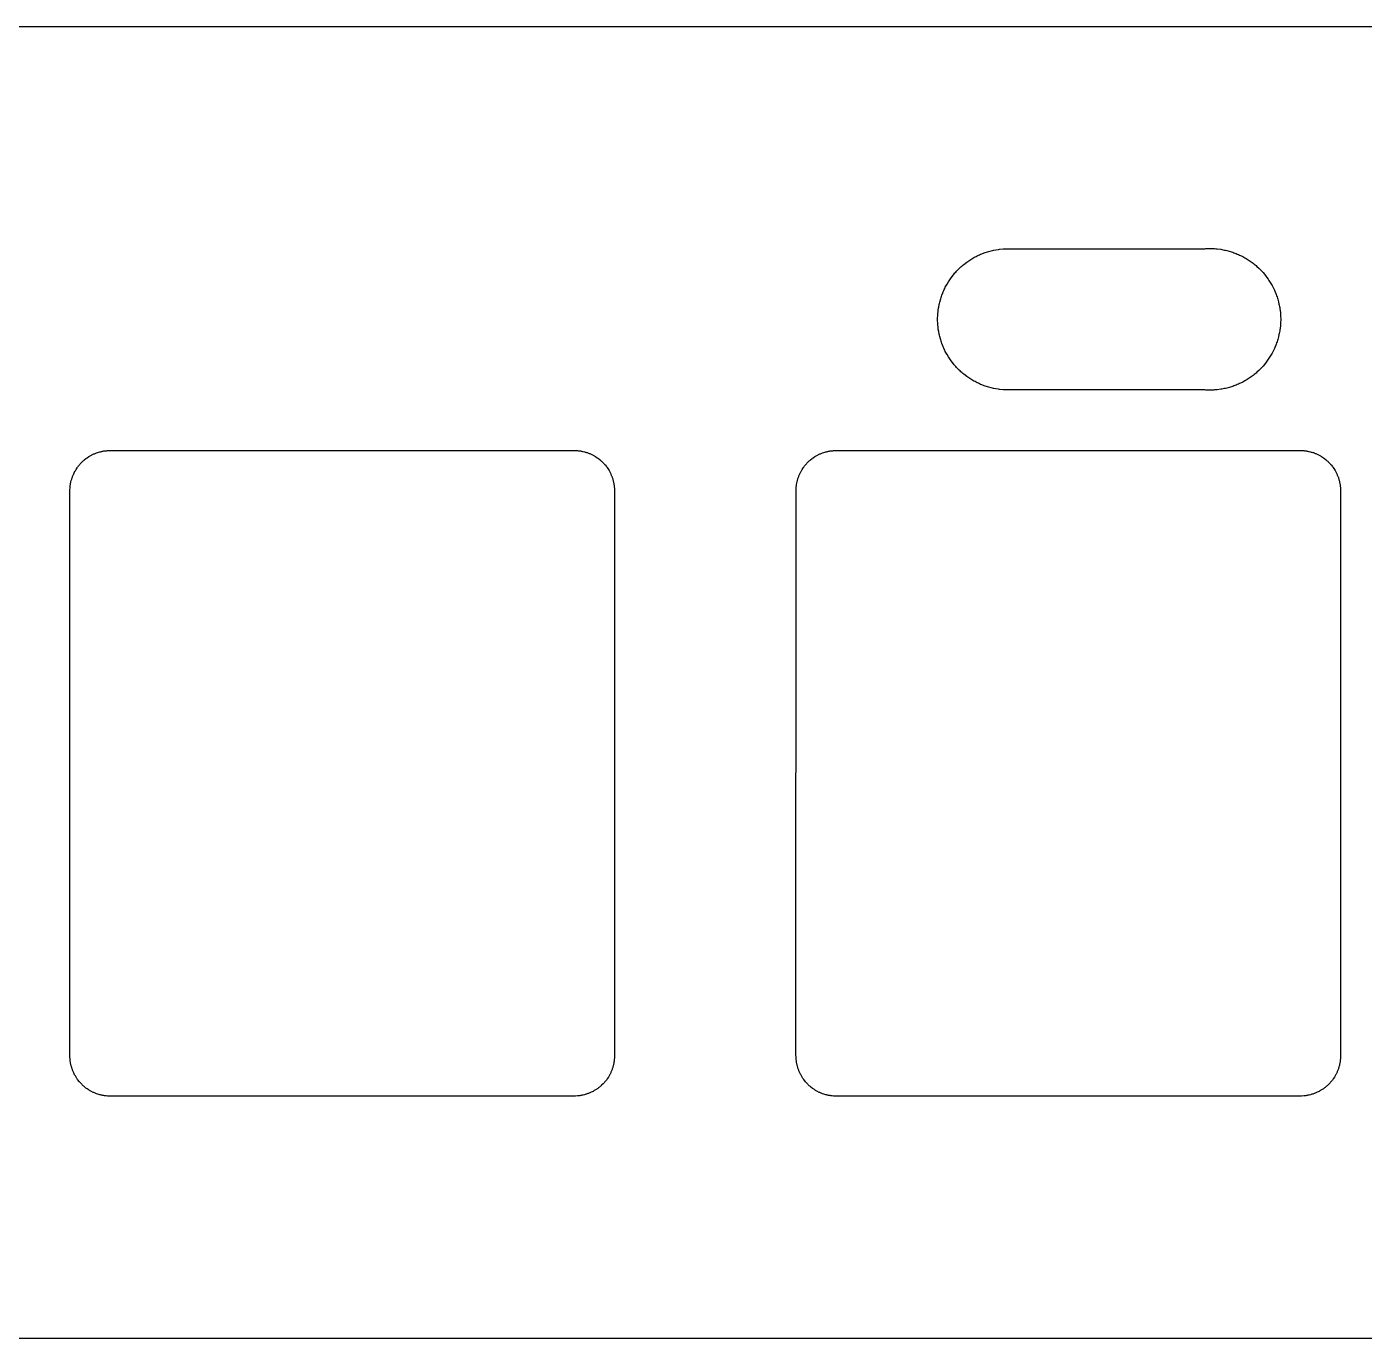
# Model space of a CAD drawing. Header units: metres. Extents: x -3 to 104, y 0 to 37.
# Drawn here: x 45.17 to 78.33, y 4.5 to 37 of the extents above; entities that cross this region are included whole.
import ezdxf

# ---------------------------------------------------------------- set-up
doc = ezdxf.new("R2010")
doc.units = ezdxf.units.M

msp = doc.modelspace()

# ---------------------------------------------------------------- linework, layer by layer
for p, q in [((103.018, 37), (-2.01758, 37)), ((74.3721, 31.5), (74.4033, 31.502)), ((74.4033, 31.502), (74.4941, 31.5049)), ((74.4941, 31.5049), (74.5254, 31.5049)), ((74.5254, 31.5049), (74.5859, 31.5029)), ((74.5859, 31.5029), (74.6162, 31.501)), ((74.6162, 31.501), (74.6465, 31.498)), ((68.4717, 31.166), (68.4961, 31.1836)), ((68.4961, 31.1836), (68.5215, 31.2012)), ((68.5215, 31.2012), (68.5723, 31.2344)), ((68.5723, 31.2344), (68.625, 31.2656)), ((68.625, 31.2656), (68.6514, 31.2803)), ((68.6514, 31.2803), (68.6787, 31.2949)), ((68.6787, 31.2949), (68.7051, 31.3096)), ((68.7051, 31.3096), (68.7324, 31.3232)), ((68.7324, 31.3232), (68.7607, 31.3359)), ((68.7607, 31.3359), (68.7881, 31.3486)), ((68.7881, 31.3486), (68.8164, 31.3613)), ((68.8164, 31.3613), (68.8447, 31.373)), ((68.8447, 31.373), (68.9014, 31.3945)), ((68.9014, 31.3945), (68.9307, 31.4043)), ((68.9307, 31.4043), (68.959, 31.4141)), ((68.959, 31.4141), (68.9883, 31.4238)), ((68.9883, 31.4238), (69.0176, 31.4326)), ((69.0176, 31.4326), (69.0762, 31.4482)), ((69.0762, 31.4482), (69.1064, 31.4551)), ((69.1064, 31.4551), (69.1357, 31.4619)), ((69.1357, 31.4619), (69.1963, 31.4736)), ((69.1963, 31.4736), (69.2568, 31.4834)), ((69.2568, 31.4834), (69.2871, 31.4873)), ((69.2871, 31.4873), (69.3779, 31.4961)), ((69.3779, 31.4961), (69.4082, 31.498)), ((69.4082, 31.498), (69.4697, 31.5)), ((69.4697, 31.5), (74.3721, 31.5)), ((74.6465, 31.498), (74.6777, 31.4961)), ((74.6777, 31.4961), (74.7686, 31.4844)), ((74.7686, 31.4844), (74.7979, 31.4795)), ((74.7979, 31.4795), (74.8584, 31.4678)), ((74.8584, 31.4678), (74.8877, 31.4609)), ((74.8877, 31.4609), (74.918, 31.4541)), ((74.918, 31.4541), (74.9766, 31.4385)), ((74.9766, 31.4385), (75.0352, 31.4209)), ((75.0352, 31.4209), (75.0645, 31.4111)), ((75.0645, 31.4111), (75.0928, 31.4014)), ((75.0928, 31.4014), (75.1211, 31.3906)), ((75.1211, 31.3906), (75.1504, 31.3799)), ((75.1504, 31.3799), (75.1777, 31.3682)), ((75.1777, 31.3682), (75.2061, 31.3564)), ((75.2061, 31.3564), (75.2344, 31.3438)), ((75.2344, 31.3438), (75.2617, 31.3311)), ((75.2617, 31.3311), (75.3164, 31.3037)), ((75.3164, 31.3037), (75.3428, 31.2891)), ((75.3428, 31.2891), (75.3701, 31.2734)), ((75.3701, 31.2734), (75.3965, 31.2588)), ((75.3965, 31.2588), (75.4219, 31.2432)), ((75.4219, 31.2432), (75.4482, 31.2266)), ((75.4482, 31.2266), (75.4736, 31.21)), ((75.4736, 31.21), (75.499, 31.1924)), ((75.499, 31.1924), (75.5234, 31.1748)), ((75.5234, 31.1748), (75.5488, 31.1572)), ((68.084, 30.7783), (68.1396, 30.8516)), ((68.1396, 30.8516), (68.1592, 30.875)), ((68.1592, 30.875), (68.1797, 30.8984)), ((68.1797, 30.8984), (68.1992, 30.9209)), ((68.1992, 30.9209), (68.2197, 30.9434)), ((68.2197, 30.9434), (68.2412, 30.9658)), ((68.2412, 30.9658), (68.2842, 31.0088)), ((68.2842, 31.0088), (68.3066, 31.0303)), ((68.3066, 31.0303), (68.3291, 31.0508)), ((68.3291, 31.0508), (68.3516, 31.0703)), ((68.3516, 31.0703), (68.375, 31.0908)), ((68.375, 31.0908), (68.3984, 31.1104)), ((68.3984, 31.1104), (68.4717, 31.166)), ((75.5488, 31.1572), (75.5723, 31.1387)), ((75.5723, 31.1387), (75.5967, 31.1201)), ((75.5967, 31.1201), (75.6436, 31.0811)), ((75.6436, 31.0811), (75.667, 31.0605)), ((75.667, 31.0605), (75.7119, 31.0195)), ((75.7119, 31.0195), (75.7549, 30.9766)), ((75.7549, 30.9766), (75.7764, 30.9541)), ((75.7764, 30.9541), (75.8174, 30.9092)), ((75.8174, 30.9092), (75.876, 30.8389)), ((75.876, 30.8389), (75.9131, 30.79)), ((67.9141, 30.4893), (67.9268, 30.5176)), ((67.9268, 30.5176), (67.9404, 30.5449)), ((67.9404, 30.5449), (67.9551, 30.5713)), ((67.9551, 30.5713), (67.9697, 30.5986)), ((67.9697, 30.5986), (67.9844, 30.625)), ((67.9844, 30.625), (68.0156, 30.6777)), ((68.0156, 30.6777), (68.0488, 30.7285)), ((68.0488, 30.7285), (68.0664, 30.7539)), ((68.0664, 30.7539), (68.084, 30.7783)), ((75.9131, 30.79), (75.9482, 30.7412)), ((75.9482, 30.7412), (75.9648, 30.7158)), ((75.9648, 30.7158), (75.9814, 30.6895)), ((75.9814, 30.6895), (75.998, 30.6641)), ((75.998, 30.6641), (76.0137, 30.6377)), ((76.0137, 30.6377), (76.0283, 30.6113)), ((76.0283, 30.6113), (76.0439, 30.585)), ((76.0439, 30.585), (76.085, 30.5029)), ((67.8018, 30.1738), (67.8174, 30.2324)), ((67.8174, 30.2324), (67.8262, 30.2617)), ((67.8262, 30.2617), (67.8359, 30.291)), ((67.8359, 30.291), (67.8457, 30.3193)), ((67.8457, 30.3193), (67.8555, 30.3486)), ((67.8555, 30.3486), (67.877, 30.4053)), ((67.877, 30.4053), (67.8887, 30.4336)), ((67.8887, 30.4336), (67.9014, 30.4619)), ((67.9014, 30.4619), (67.9141, 30.4893)), ((76.085, 30.5029), (76.0977, 30.4756)), ((76.0977, 30.4756), (76.1104, 30.4473)), ((76.1104, 30.4473), (76.1338, 30.3906)), ((76.1338, 30.3906), (76.1445, 30.3623)), ((76.1445, 30.3623), (76.1543, 30.334)), ((76.1543, 30.334), (76.165, 30.3047)), ((76.165, 30.3047), (76.1738, 30.2754)), ((76.1738, 30.2754), (76.1826, 30.2471)), ((76.1826, 30.2471), (76.1914, 30.2178)), ((76.1914, 30.2178), (76.1992, 30.1875)), ((76.1992, 30.1875), (76.2129, 30.1289)), ((67.752, 29.8418), (67.7539, 29.8721)), ((67.7539, 29.8721), (67.7627, 29.9629)), ((67.7627, 29.9629), (67.7666, 29.9932)), ((67.7666, 29.9932), (67.7764, 30.0537)), ((67.7764, 30.0537), (67.7881, 30.1143)), ((67.7881, 30.1143), (67.7949, 30.1436)), ((67.7949, 30.1436), (67.8018, 30.1738)), ((76.2129, 30.1289), (76.2197, 30.0986)), ((76.2197, 30.0986), (76.2256, 30.0684)), ((76.2256, 30.0684), (76.2305, 30.0391)), ((76.2305, 30.0391), (76.2354, 30.0088)), ((76.2354, 30.0088), (76.2471, 29.918)), ((76.2471, 29.918), (76.249, 29.8867)), ((76.249, 29.8867), (76.2529, 29.8262)), ((67.75, 29.7803), (67.752, 29.8418)), ((67.75, 29.7197), (67.75, 29.7803)), ((67.752, 29.6582), (67.75, 29.7197)), ((67.7539, 29.6279), (67.752, 29.6582)), ((67.7627, 29.5371), (67.7539, 29.6279)), ((67.7666, 29.5068), (67.7627, 29.5371)), ((76.2471, 29.582), (76.2354, 29.4912)), ((76.249, 29.6133), (76.2471, 29.582)), ((76.2529, 29.6738), (76.249, 29.6133)), ((76.2529, 29.8262), (76.2549, 29.7656)), ((76.2549, 29.7344), (76.2529, 29.6738)), ((76.2549, 29.7656), (76.2549, 29.7344)), ((67.7764, 29.4463), (67.7666, 29.5068)), ((67.7881, 29.3857), (67.7764, 29.4463)), ((67.7949, 29.3564), (67.7881, 29.3857)), ((67.8018, 29.3262), (67.7949, 29.3564)), ((67.8174, 29.2676), (67.8018, 29.3262)), ((67.8262, 29.2383), (67.8174, 29.2676)), ((67.8359, 29.209), (67.8262, 29.2383)), ((67.8457, 29.1807), (67.8359, 29.209)), ((67.8555, 29.1514), (67.8457, 29.1807)), ((76.165, 29.1953), (76.1543, 29.166)), ((76.1738, 29.2246), (76.165, 29.1953)), ((76.1826, 29.2529), (76.1738, 29.2246)), ((76.1914, 29.2832), (76.1826, 29.2529)), ((76.1992, 29.3125), (76.1914, 29.2832)), ((76.2129, 29.3711), (76.1992, 29.3125)), ((76.2197, 29.4014), (76.2129, 29.3711)), ((76.2256, 29.4316), (76.2197, 29.4014)), ((76.2305, 29.4609), (76.2256, 29.4316)), ((76.2354, 29.4912), (76.2305, 29.4609)), ((67.877, 29.0947), (67.8555, 29.1514)), ((67.8887, 29.0664), (67.877, 29.0947)), ((67.9014, 29.0381), (67.8887, 29.0664)), ((67.9141, 29.0107), (67.9014, 29.0381)), ((67.9268, 28.9824), (67.9141, 29.0107)), ((67.9404, 28.9551), (67.9268, 28.9824)), ((67.9551, 28.9287), (67.9404, 28.9551)), ((67.9697, 28.9014), (67.9551, 28.9287)), ((67.9844, 28.875), (67.9697, 28.9014)), ((68.0156, 28.8223), (67.9844, 28.875)), ((76.0137, 28.8623), (75.998, 28.8359)), ((76.0283, 28.8887), (76.0137, 28.8623)), ((76.0439, 28.915), (76.0283, 28.8887)), ((76.085, 28.9971), (76.0439, 28.915)), ((76.0977, 29.0244), (76.085, 28.9971)), ((76.1104, 29.0527), (76.0977, 29.0244)), ((76.1338, 29.1094), (76.1104, 29.0527)), ((76.1445, 29.1377), (76.1338, 29.1094)), ((76.1543, 29.166), (76.1445, 29.1377)), ((68.0488, 28.7715), (68.0156, 28.8223)), ((68.0664, 28.7461), (68.0488, 28.7715)), ((68.084, 28.7217), (68.0664, 28.7461)), ((68.1396, 28.6484), (68.084, 28.7217)), ((68.1592, 28.625), (68.1396, 28.6484)), ((68.1797, 28.6016), (68.1592, 28.625)), ((68.1992, 28.5791), (68.1797, 28.6016)), ((68.2197, 28.5566), (68.1992, 28.5791)), ((68.2412, 28.5342), (68.2197, 28.5566)), ((68.2842, 28.4912), (68.2412, 28.5342)), ((75.7549, 28.5234), (75.7119, 28.4805)), ((75.7764, 28.5459), (75.7549, 28.5234)), ((75.8174, 28.5908), (75.7764, 28.5459)), ((75.876, 28.6611), (75.8174, 28.5908)), ((75.9131, 28.71), (75.876, 28.6611)), ((75.9482, 28.7588), (75.9131, 28.71)), ((75.9648, 28.7842), (75.9482, 28.7588)), ((75.9814, 28.8105), (75.9648, 28.7842)), ((75.998, 28.8359), (75.9814, 28.8105)), ((68.3066, 28.4697), (68.2842, 28.4912)), ((68.3291, 28.4492), (68.3066, 28.4697)), ((68.3516, 28.4297), (68.3291, 28.4492)), ((68.375, 28.4092), (68.3516, 28.4297)), ((68.3984, 28.3896), (68.375, 28.4092)), ((68.4717, 28.334), (68.3984, 28.3896)), ((68.4961, 28.3164), (68.4717, 28.334)), ((68.5215, 28.2988), (68.4961, 28.3164)), ((68.5723, 28.2656), (68.5215, 28.2988)), ((68.625, 28.2344), (68.5723, 28.2656)), ((68.6514, 28.2197), (68.625, 28.2344)), ((68.6787, 28.2051), (68.6514, 28.2197)), ((68.7051, 28.1904), (68.6787, 28.2051)), ((68.7324, 28.1768), (68.7051, 28.1904)), ((75.3164, 28.1963), (75.2617, 28.1689)), ((75.3428, 28.2109), (75.3164, 28.1963)), ((75.3701, 28.2266), (75.3428, 28.2109)), ((75.3965, 28.2412), (75.3701, 28.2266)), ((75.4219, 28.2568), (75.3965, 28.2412)), ((75.4482, 28.2734), (75.4219, 28.2568)), ((75.4736, 28.29), (75.4482, 28.2734)), ((75.499, 28.3076), (75.4736, 28.29)), ((75.5234, 28.3252), (75.499, 28.3076)), ((75.5488, 28.3428), (75.5234, 28.3252)), ((75.5723, 28.3613), (75.5488, 28.3428)), ((75.5967, 28.3799), (75.5723, 28.3613)), ((75.6436, 28.4189), (75.5967, 28.3799)), ((75.667, 28.4395), (75.6436, 28.4189)), ((75.7119, 28.4805), (75.667, 28.4395)), ((68.7607, 28.1641), (68.7324, 28.1768)), ((68.7881, 28.1514), (68.7607, 28.1641)), ((68.8164, 28.1387), (68.7881, 28.1514)), ((68.8447, 28.127), (68.8164, 28.1387)), ((68.9014, 28.1055), (68.8447, 28.127)), ((68.9307, 28.0957), (68.9014, 28.1055)), ((68.959, 28.0859), (68.9307, 28.0957)), ((68.9883, 28.0762), (68.959, 28.0859)), ((69.0176, 28.0674), (68.9883, 28.0762)), ((69.0762, 28.0518), (69.0176, 28.0674)), ((69.1064, 28.0449), (69.0762, 28.0518)), ((69.1357, 28.0381), (69.1064, 28.0449)), ((69.1963, 28.0264), (69.1357, 28.0381)), ((69.2568, 28.0166), (69.1963, 28.0264)), ((69.2871, 28.0127), (69.2568, 28.0166)), ((69.3779, 28.0039), (69.2871, 28.0127)), ((69.4082, 28.002), (69.3779, 28.0039)), ((69.4697, 28), (69.4082, 28.002)), ((74.3721, 28), (69.4697, 28)), ((74.4033, 27.998), (74.3721, 28)), ((74.4941, 27.9951), (74.4033, 27.998)), ((74.5254, 27.9951), (74.4941, 27.9951)), ((74.5859, 27.9971), (74.5254, 27.9951)), ((74.6162, 27.999), (74.5859, 27.9971)), ((74.6465, 28.002), (74.6162, 27.999)), ((74.6777, 28.0039), (74.6465, 28.002)), ((74.7686, 28.0156), (74.6777, 28.0039)), ((74.7979, 28.0205), (74.7686, 28.0156)), ((74.8584, 28.0322), (74.7979, 28.0205)), ((74.8877, 28.0391), (74.8584, 28.0322)), ((74.918, 28.0459), (74.8877, 28.0391)), ((74.9766, 28.0615), (74.918, 28.0459)), ((75.0352, 28.0791), (74.9766, 28.0615)), ((75.0645, 28.0889), (75.0352, 28.0791)), ((75.0928, 28.0986), (75.0645, 28.0889)), ((75.1211, 28.1094), (75.0928, 28.0986)), ((75.1504, 28.1201), (75.1211, 28.1094)), ((75.1787, 28.1318), (75.1504, 28.1201)), ((75.2061, 28.1436), (75.1787, 28.1318)), ((75.2344, 28.1562), (75.2061, 28.1436)), ((75.2617, 28.1689), (75.2344, 28.1562)), ((46.5195, 26.1934), (46.5312, 26.2061)), ((46.5312, 26.2061), (46.5439, 26.2188)), ((46.5439, 26.2188), (46.5693, 26.2422)), ((46.5693, 26.2422), (46.583, 26.2539)), ((46.583, 26.2539), (46.5957, 26.2656)), ((46.5957, 26.2656), (46.6367, 26.2979)), ((46.6367, 26.2979), (46.6514, 26.3086)), ((46.6514, 26.3086), (46.665, 26.3184)), ((46.665, 26.3184), (46.709, 26.3477)), ((46.709, 26.3477), (46.7236, 26.3564)), ((46.7236, 26.3564), (46.7393, 26.3652)), ((46.7393, 26.3652), (46.7539, 26.374)), ((46.7539, 26.374), (46.7695, 26.3818)), ((46.7695, 26.3818), (46.7852, 26.3906)), ((46.7852, 26.3906), (46.8008, 26.3984)), ((46.8008, 26.3984), (46.8164, 26.4053)), ((46.8164, 26.4053), (46.832, 26.4131)), ((46.832, 26.4131), (46.8477, 26.4199)), ((46.8477, 26.4199), (46.8643, 26.4268)), ((46.8643, 26.4268), (46.8809, 26.4326)), ((46.8809, 26.4326), (46.8965, 26.4385)), ((46.8965, 26.4385), (46.9297, 26.4502)), ((46.9297, 26.4502), (46.9795, 26.4648)), ((46.9795, 26.4648), (46.9971, 26.4697)), ((46.9971, 26.4697), (47.0137, 26.4736)), ((47.0137, 26.4736), (47.0312, 26.4775)), ((47.0312, 26.4775), (47.0479, 26.4805)), ((47.0479, 26.4805), (47.0654, 26.4844)), ((47.0654, 26.4844), (47.082, 26.4873)), ((47.082, 26.4873), (47.0996, 26.4893)), ((47.0996, 26.4893), (47.1172, 26.4922)), ((47.1172, 26.4922), (47.1338, 26.4941)), ((47.1338, 26.4941), (47.1514, 26.4951)), ((47.1514, 26.4951), (47.1689, 26.4971)), ((47.1689, 26.4971), (47.2041, 26.499)), ((47.2041, 26.499), (58.7383, 26.501)), ((58.7383, 26.501), (58.7559, 26.5)), ((58.7559, 26.5), (58.7734, 26.5)), ((58.7734, 26.5), (58.8262, 26.4971)), ((58.8262, 26.4971), (58.8428, 26.4951)), ((58.8428, 26.4951), (58.8779, 26.4912)), ((58.8779, 26.4912), (58.8955, 26.4883)), ((58.8955, 26.4883), (58.9121, 26.4854)), ((58.9121, 26.4854), (58.9297, 26.4824)), ((58.9297, 26.4824), (58.9463, 26.4785)), ((58.9463, 26.4785), (58.9639, 26.4746)), ((58.9639, 26.4746), (58.9971, 26.4668)), ((58.9971, 26.4668), (59.0146, 26.4619)), ((59.0146, 26.4619), (59.0312, 26.457)), ((59.0312, 26.457), (59.0479, 26.4512)), ((59.0479, 26.4512), (59.0645, 26.4463)), ((59.0645, 26.4463), (59.0811, 26.4404)), ((59.0811, 26.4404), (59.0967, 26.4346)), ((59.0967, 26.4346), (59.1133, 26.4277)), ((59.1133, 26.4277), (59.1289, 26.4209)), ((59.1289, 26.4209), (59.1455, 26.4141)), ((59.1455, 26.4141), (59.1611, 26.4072)), ((59.1611, 26.4072), (59.208, 26.3838)), ((59.208, 26.3838), (59.2236, 26.375)), ((59.2236, 26.375), (59.2383, 26.3662)), ((59.2383, 26.3662), (59.2539, 26.3574)), ((59.2539, 26.3574), (59.2686, 26.3486)), ((59.2686, 26.3486), (59.3125, 26.3193)), ((59.3125, 26.3193), (59.3262, 26.3096)), ((59.3262, 26.3096), (59.3408, 26.2988)), ((59.3408, 26.2988), (59.3818, 26.2666)), ((59.3818, 26.2666), (59.3945, 26.2549)), ((59.3945, 26.2549), (59.4082, 26.2441)), ((59.4082, 26.2441), (59.4209, 26.2314)), ((59.4209, 26.2314), (59.4336, 26.2197)), ((59.4336, 26.2197), (59.458, 26.1953)), ((59.458, 26.1953), (59.4814, 26.1699)), ((64.5195, 26.1934), (64.5312, 26.2061)), ((64.5312, 26.2061), (64.5439, 26.2188)), ((64.5439, 26.2188), (64.5693, 26.2422)), ((64.5693, 26.2422), (64.583, 26.2539)), ((64.583, 26.2539), (64.5957, 26.2656)), ((64.5957, 26.2656), (64.6367, 26.2979)), ((64.6367, 26.2979), (64.6514, 26.3086)), ((64.6514, 26.3086), (64.665, 26.3184)), ((64.665, 26.3184), (64.709, 26.3477)), ((64.709, 26.3477), (64.7236, 26.3564)), ((64.7236, 26.3564), (64.7393, 26.3652)), ((64.7393, 26.3652), (64.7539, 26.374)), ((64.7539, 26.374), (64.7695, 26.3818)), ((64.7695, 26.3818), (64.7852, 26.3906)), ((64.7852, 26.3906), (64.8008, 26.3984)), ((64.8008, 26.3984), (64.8164, 26.4053)), ((64.8164, 26.4053), (64.832, 26.4131)), ((64.832, 26.4131), (64.8477, 26.4199)), ((64.8477, 26.4199), (64.8643, 26.4268)), ((64.8643, 26.4268), (64.8809, 26.4326)), ((64.8809, 26.4326), (64.8965, 26.4385)), ((64.8965, 26.4385), (64.9297, 26.4502)), ((64.9297, 26.4502), (64.9795, 26.4648)), ((64.9795, 26.4648), (64.9971, 26.4697)), ((64.9971, 26.4697), (65.0137, 26.4736)), ((65.0137, 26.4736), (65.0312, 26.4775)), ((65.0312, 26.4775), (65.0479, 26.4805)), ((65.0479, 26.4805), (65.0654, 26.4844)), ((65.0654, 26.4844), (65.082, 26.4873)), ((65.082, 26.4873), (65.0996, 26.4893)), ((65.0996, 26.4893), (65.1172, 26.4922)), ((65.1172, 26.4922), (65.1338, 26.4941)), ((65.1338, 26.4941), (65.1514, 26.4951)), ((65.1514, 26.4951), (65.1689, 26.4971)), ((65.1689, 26.4971), (65.2041, 26.499)), ((65.2041, 26.499), (76.7383, 26.501)), ((76.7383, 26.501), (76.7559, 26.5)), ((76.7559, 26.5), (76.7734, 26.5)), ((76.7734, 26.5), (76.8262, 26.4971)), ((76.8262, 26.4971), (76.8428, 26.4951)), ((76.8428, 26.4951), (76.8779, 26.4912)), ((76.8779, 26.4912), (76.8955, 26.4883)), ((76.8955, 26.4883), (76.9121, 26.4854)), ((76.9121, 26.4854), (76.9297, 26.4824)), ((76.9297, 26.4824), (76.9463, 26.4785)), ((76.9463, 26.4785), (76.9639, 26.4746)), ((76.9639, 26.4746), (76.9971, 26.4668)), ((76.9971, 26.4668), (77.0146, 26.4619)), ((77.0146, 26.4619), (77.0312, 26.457)), ((77.0312, 26.457), (77.0479, 26.4512)), ((77.0479, 26.4512), (77.0645, 26.4463)), ((77.0645, 26.4463), (77.0811, 26.4404)), ((77.0811, 26.4404), (77.0967, 26.4346)), ((77.0967, 26.4346), (77.1133, 26.4277)), ((77.1133, 26.4277), (77.1289, 26.4209)), ((77.1289, 26.4209), (77.1455, 26.4141)), ((77.1455, 26.4141), (77.1611, 26.4072)), ((77.1611, 26.4072), (77.208, 26.3838)), ((77.208, 26.3838), (77.2236, 26.375)), ((77.2236, 26.375), (77.2383, 26.3662)), ((77.2383, 26.3662), (77.2539, 26.3574)), ((77.2539, 26.3574), (77.2686, 26.3486)), ((77.2686, 26.3486), (77.3125, 26.3193)), ((77.3125, 26.3193), (77.3262, 26.3096)), ((77.3262, 26.3096), (77.3408, 26.2988)), ((77.3408, 26.2988), (77.3818, 26.2666)), ((77.3818, 26.2666), (77.3945, 26.2549)), ((77.3945, 26.2549), (77.4082, 26.2441)), ((77.4082, 26.2441), (77.4209, 26.2314)), ((77.4209, 26.2314), (77.4336, 26.2197)), ((77.4336, 26.2197), (77.458, 26.1953)), ((77.458, 26.1953), (77.4814, 26.1699)), ((46.3057, 25.8574), (46.3115, 25.874)), ((46.3115, 25.874), (46.3184, 25.8896)), ((46.3184, 25.8896), (46.3252, 25.9062)), ((46.3252, 25.9062), (46.332, 25.9219)), ((46.332, 25.9219), (46.3555, 25.9688)), ((46.3555, 25.9688), (46.3643, 25.9844)), ((46.3643, 25.9844), (46.373, 25.999)), ((46.373, 25.999), (46.3818, 26.0146)), ((46.3818, 26.0146), (46.3906, 26.0293)), ((46.3906, 26.0293), (46.4199, 26.0732)), ((46.4199, 26.0732), (46.4297, 26.0869)), ((46.4297, 26.0869), (46.4404, 26.1006)), ((46.4404, 26.1006), (46.4512, 26.1152)), ((46.4512, 26.1152), (46.4619, 26.1289)), ((46.4619, 26.1289), (46.4727, 26.1416)), ((46.4727, 26.1416), (46.4844, 26.1553)), ((46.4844, 26.1553), (46.4961, 26.168)), ((46.4961, 26.168), (46.5078, 26.1816)), ((46.5078, 26.1816), (46.5195, 26.1934)), ((59.4814, 26.1699), (59.4932, 26.1562)), ((59.4932, 26.1562), (59.5049, 26.1436)), ((59.5049, 26.1436), (59.5371, 26.1025)), ((59.5371, 26.1025), (59.5479, 26.0879)), ((59.5479, 26.0879), (59.5576, 26.0742)), ((59.5576, 26.0742), (59.5869, 26.0303)), ((59.5869, 26.0303), (59.6045, 26.001)), ((59.6045, 26.001), (59.6133, 25.9854)), ((59.6133, 25.9854), (59.6211, 25.9697)), ((59.6211, 25.9697), (59.6299, 25.9541)), ((59.6299, 25.9541), (59.6377, 25.9385)), ((59.6377, 25.9385), (59.6445, 25.9229)), ((59.6445, 25.9229), (59.6523, 25.9072)), ((59.6523, 25.9072), (59.6592, 25.8916)), ((59.6592, 25.8916), (59.666, 25.875)), ((59.666, 25.875), (59.6719, 25.8594)), ((64.3057, 25.8574), (64.3115, 25.874)), ((64.3115, 25.874), (64.3184, 25.8896)), ((64.3184, 25.8896), (64.3252, 25.9062)), ((64.3252, 25.9062), (64.332, 25.9219)), ((64.332, 25.9219), (64.3555, 25.9688)), ((64.3555, 25.9688), (64.3643, 25.9844)), ((64.3643, 25.9844), (64.373, 25.999)), ((64.373, 25.999), (64.3818, 26.0146)), ((64.3818, 26.0146), (64.3906, 26.0293)), ((64.3906, 26.0293), (64.4199, 26.0732)), ((64.4199, 26.0732), (64.4297, 26.0869)), ((64.4297, 26.0869), (64.4404, 26.1006)), ((64.4404, 26.1006), (64.4512, 26.1152)), ((64.4512, 26.1152), (64.4619, 26.1289)), ((64.4619, 26.1289), (64.4727, 26.1416)), ((64.4727, 26.1416), (64.4844, 26.1553)), ((64.4844, 26.1553), (64.4961, 26.168)), ((64.4961, 26.168), (64.5078, 26.1816)), ((64.5078, 26.1816), (64.5195, 26.1934)), ((77.4814, 26.1699), (77.4932, 26.1562)), ((77.4932, 26.1562), (77.5049, 26.1436)), ((77.5049, 26.1436), (77.5371, 26.1025)), ((77.5371, 26.1025), (77.5479, 26.0879)), ((77.5479, 26.0879), (77.5576, 26.0742)), ((77.5576, 26.0742), (77.5869, 26.0303)), ((77.5869, 26.0303), (77.6045, 26.001)), ((77.6045, 26.001), (77.6133, 25.9854)), ((77.6133, 25.9854), (77.6211, 25.9697)), ((77.6211, 25.9697), (77.6299, 25.9541)), ((77.6299, 25.9541), (77.6377, 25.9385)), ((77.6377, 25.9385), (77.6445, 25.9229)), ((77.6445, 25.9229), (77.6523, 25.9072)), ((77.6523, 25.9072), (77.6592, 25.8916)), ((77.6592, 25.8916), (77.666, 25.875)), ((77.666, 25.875), (77.6719, 25.8594)), ((46.2383, 11.5), (46.2393, 25.5342)), ((46.2393, 25.5342), (46.2412, 25.5693)), ((46.2412, 25.5693), (46.2422, 25.5859)), ((46.2422, 25.5859), (46.248, 25.6387)), ((46.248, 25.6387), (46.251, 25.6553)), ((46.251, 25.6553), (46.2568, 25.6904)), ((46.2568, 25.6904), (46.2607, 25.707)), ((46.2607, 25.707), (46.2646, 25.7246)), ((46.2646, 25.7246), (46.2725, 25.7578)), ((46.2725, 25.7578), (46.2773, 25.7744)), ((46.2773, 25.7744), (46.2822, 25.792)), ((46.2822, 25.792), (46.2881, 25.8086)), ((46.2881, 25.8086), (46.293, 25.8252)), ((46.293, 25.8252), (46.2988, 25.8408)), ((46.2988, 25.8408), (46.3057, 25.8574)), ((59.6719, 25.8594), (59.6787, 25.8428)), ((59.6787, 25.8428), (59.6846, 25.8262)), ((59.6846, 25.8262), (59.6895, 25.8096)), ((59.6895, 25.8096), (59.6953, 25.793)), ((59.6953, 25.793), (59.7002, 25.7764)), ((59.7002, 25.7764), (59.7041, 25.7598)), ((59.7041, 25.7598), (59.709, 25.7422)), ((59.709, 25.7422), (59.7129, 25.7256)), ((59.7129, 25.7256), (59.7168, 25.708)), ((59.7168, 25.708), (59.7207, 25.6914)), ((59.7207, 25.6914), (59.7236, 25.6738)), ((59.7236, 25.6738), (59.7266, 25.6572)), ((59.7266, 25.6572), (59.7285, 25.6396)), ((59.7285, 25.6396), (59.7314, 25.6221)), ((59.7314, 25.6221), (59.7334, 25.6055)), ((59.7334, 25.6055), (59.7344, 25.5879)), ((59.7344, 25.5879), (59.7363, 25.5703)), ((59.7363, 25.5703), (59.7383, 25.5352)), ((59.7383, 25.5352), (59.7383, 11.4668)), ((64.2383, 11.5), (64.2393, 25.5342)), ((64.2393, 25.5342), (64.2412, 25.5693)), ((64.2412, 25.5693), (64.2422, 25.5859)), ((64.2422, 25.5859), (64.248, 25.6387)), ((64.248, 25.6387), (64.251, 25.6553)), ((64.251, 25.6553), (64.2568, 25.6904)), ((64.2568, 25.6904), (64.2607, 25.707)), ((64.2607, 25.707), (64.2646, 25.7246)), ((64.2646, 25.7246), (64.2725, 25.7578)), ((64.2725, 25.7578), (64.2773, 25.7744)), ((64.2773, 25.7744), (64.2822, 25.792)), ((64.2822, 25.792), (64.2881, 25.8086)), ((64.2881, 25.8086), (64.293, 25.8252)), ((64.293, 25.8252), (64.2988, 25.8408)), ((64.2988, 25.8408), (64.3057, 25.8574)), ((77.6719, 25.8594), (77.6787, 25.8428)), ((77.6787, 25.8428), (77.6846, 25.8262)), ((77.6846, 25.8262), (77.6895, 25.8096)), ((77.6895, 25.8096), (77.6953, 25.793)), ((77.6953, 25.793), (77.7002, 25.7764)), ((77.7002, 25.7764), (77.7041, 25.7598)), ((77.7041, 25.7598), (77.709, 25.7422)), ((77.709, 25.7422), (77.7129, 25.7256)), ((77.7129, 25.7256), (77.7168, 25.708)), ((77.7168, 25.708), (77.7207, 25.6914)), ((77.7207, 25.6914), (77.7236, 25.6738)), ((77.7236, 25.6738), (77.7266, 25.6572)), ((77.7266, 25.6572), (77.7285, 25.6396)), ((77.7285, 25.6396), (77.7314, 25.6221)), ((77.7314, 25.6221), (77.7334, 25.6055)), ((77.7334, 25.6055), (77.7344, 25.5879)), ((77.7344, 25.5879), (77.7363, 25.5703)), ((77.7363, 25.5703), (77.7383, 25.5352)), ((77.7383, 25.5352), (77.7383, 11.4668)), ((46.2393, 11.4824), (46.2383, 11.5)), ((46.2393, 11.4648), (46.2393, 11.4824)), ((46.2402, 11.4473), (46.2393, 11.4648)), ((46.2412, 11.4307), (46.2402, 11.4473)), ((46.2422, 11.4131), (46.2412, 11.4307)), ((46.248, 11.3604), (46.2422, 11.4131)), ((46.251, 11.3438), (46.248, 11.3604)), ((46.2539, 11.3262), (46.251, 11.3438)), ((46.2568, 11.3096), (46.2539, 11.3262)), ((46.2607, 11.292), (46.2568, 11.3096)), ((46.2646, 11.2754), (46.2607, 11.292)), ((46.2686, 11.2578), (46.2646, 11.2754)), ((59.7129, 11.2764), (59.709, 11.2598)), ((59.7168, 11.2939), (59.7129, 11.2764)), ((59.7207, 11.3105), (59.7168, 11.2939)), ((59.7236, 11.3281), (59.7207, 11.3105)), ((59.7266, 11.3447), (59.7236, 11.3281)), ((59.7285, 11.3623), (59.7266, 11.3447)), ((59.7314, 11.3799), (59.7285, 11.3623)), ((59.7334, 11.3965), (59.7314, 11.3799)), ((59.7344, 11.4141), (59.7334, 11.3965)), ((59.7363, 11.4316), (59.7344, 11.4141)), ((59.7383, 11.4668), (59.7363, 11.4316)), ((64.2393, 11.4824), (64.2383, 11.5)), ((64.2393, 11.4648), (64.2393, 11.4824)), ((64.2402, 11.4473), (64.2393, 11.4648)), ((64.2412, 11.4307), (64.2402, 11.4473)), ((64.2422, 11.4131), (64.2412, 11.4307)), ((64.248, 11.3604), (64.2422, 11.4131)), ((64.251, 11.3438), (64.248, 11.3604)), ((64.2539, 11.3262), (64.251, 11.3438)), ((64.2568, 11.3096), (64.2539, 11.3262)), ((64.2607, 11.292), (64.2568, 11.3096)), ((64.2646, 11.2754), (64.2607, 11.292)), ((64.2686, 11.2578), (64.2646, 11.2754)), ((77.7129, 11.2764), (77.709, 11.2598)), ((77.7168, 11.2939), (77.7129, 11.2764)), ((77.7207, 11.3105), (77.7168, 11.2939)), ((77.7236, 11.3281), (77.7207, 11.3105)), ((77.7266, 11.3447), (77.7236, 11.3281)), ((77.7285, 11.3623), (77.7266, 11.3447)), ((77.7314, 11.3799), (77.7285, 11.3623)), ((77.7334, 11.3965), (77.7314, 11.3799)), ((77.7344, 11.4141), (77.7334, 11.3965)), ((77.7363, 11.4316), (77.7344, 11.4141)), ((77.7383, 11.4668), (77.7363, 11.4316)), ((46.2725, 11.2412), (46.2686, 11.2578)), ((46.2822, 11.208), (46.2725, 11.2412)), ((46.2881, 11.1914), (46.2822, 11.208)), ((46.293, 11.1748), (46.2881, 11.1914)), ((46.2988, 11.1582), (46.293, 11.1748)), ((46.3057, 11.1416), (46.2988, 11.1582)), ((46.3115, 11.125), (46.3057, 11.1416)), ((46.3252, 11.0938), (46.3115, 11.125)), ((46.332, 11.0771), (46.3252, 11.0938)), ((46.3555, 11.0303), (46.332, 11.0771)), ((46.3643, 11.0156), (46.3555, 11.0303)), ((46.373, 11), (46.3643, 11.0156)), ((46.3818, 10.9854), (46.373, 11)), ((46.3906, 10.9697), (46.3818, 10.9854)), ((46.4102, 10.9404), (46.3906, 10.9697)), ((59.5869, 10.9717), (59.5576, 10.9277)), ((59.6045, 11.001), (59.5869, 10.9717)), ((59.6133, 11.0166), (59.6045, 11.001)), ((59.6211, 11.0322), (59.6133, 11.0166)), ((59.6299, 11.0479), (59.6211, 11.0322)), ((59.6377, 11.0635), (59.6299, 11.0479)), ((59.6445, 11.0791), (59.6377, 11.0635)), ((59.6523, 11.0947), (59.6445, 11.0791)), ((59.6592, 11.1104), (59.6523, 11.0947)), ((59.666, 11.127), (59.6592, 11.1104)), ((59.6719, 11.1426), (59.666, 11.127)), ((59.6787, 11.1592), (59.6719, 11.1426)), ((59.6846, 11.1758), (59.6787, 11.1592)), ((59.6895, 11.1924), (59.6846, 11.1758)), ((59.6953, 11.209), (59.6895, 11.1924)), ((59.7002, 11.2256), (59.6953, 11.209)), ((59.7041, 11.2422), (59.7002, 11.2256)), ((59.709, 11.2598), (59.7041, 11.2422)), ((64.2725, 11.2412), (64.2686, 11.2578)), ((64.2822, 11.208), (64.2725, 11.2412)), ((64.2881, 11.1914), (64.2822, 11.208)), ((64.293, 11.1748), (64.2881, 11.1914)), ((64.2988, 11.1582), (64.293, 11.1748)), ((64.3057, 11.1416), (64.2988, 11.1582)), ((64.3115, 11.125), (64.3057, 11.1416)), ((64.3252, 11.0938), (64.3115, 11.125)), ((64.332, 11.0771), (64.3252, 11.0938)), ((64.3555, 11.0303), (64.332, 11.0771)), ((64.3643, 11.0156), (64.3555, 11.0303)), ((64.373, 11), (64.3643, 11.0156)), ((64.3818, 10.9854), (64.373, 11)), ((64.3906, 10.9697), (64.3818, 10.9854)), ((64.4102, 10.9404), (64.3906, 10.9697)), ((77.5869, 10.9717), (77.5576, 10.9277)), ((77.6045, 11.001), (77.5869, 10.9717)), ((77.6133, 11.0166), (77.6045, 11.001)), ((77.6211, 11.0322), (77.6133, 11.0166)), ((77.6299, 11.0479), (77.6211, 11.0322)), ((77.6377, 11.0635), (77.6299, 11.0479)), ((77.6445, 11.0791), (77.6377, 11.0635)), ((77.6523, 11.0947), (77.6445, 11.0791)), ((77.6592, 11.1104), (77.6523, 11.0947)), ((77.666, 11.127), (77.6592, 11.1104)), ((77.6719, 11.1426), (77.666, 11.127)), ((77.6787, 11.1592), (77.6719, 11.1426)), ((77.6846, 11.1758), (77.6787, 11.1592)), ((77.6895, 11.1924), (77.6846, 11.1758)), ((77.6953, 11.209), (77.6895, 11.1924)), ((77.7002, 11.2256), (77.6953, 11.209)), ((77.7041, 11.2422), (77.7002, 11.2256)), ((77.709, 11.2598), (77.7041, 11.2422)), ((46.4199, 10.9268), (46.4102, 10.9404)), ((46.4297, 10.9121), (46.4199, 10.9268)), ((46.4727, 10.8574), (46.4297, 10.9121)), ((46.4844, 10.8438), (46.4727, 10.8574)), ((46.5312, 10.793), (46.4844, 10.8438)), ((46.5439, 10.7803), (46.5312, 10.793)), ((46.5693, 10.7568), (46.5439, 10.7803)), ((46.583, 10.7451), (46.5693, 10.7568)), ((46.5957, 10.7344), (46.583, 10.7451)), ((46.6094, 10.7227), (46.5957, 10.7344)), ((46.6367, 10.7012), (46.6094, 10.7227)), ((46.6514, 10.6914), (46.6367, 10.7012)), ((46.665, 10.6807), (46.6514, 10.6914)), ((46.6943, 10.6611), (46.665, 10.6807)), ((46.709, 10.6523), (46.6943, 10.6611)), ((46.7236, 10.6426), (46.709, 10.6523)), ((46.7383, 10.6338), (46.7236, 10.6426)), ((46.7539, 10.625), (46.7383, 10.6338)), ((46.8164, 10.5938), (46.7539, 10.625)), ((59.208, 10.6182), (59.1611, 10.5947)), ((59.2236, 10.627), (59.208, 10.6182)), ((59.2383, 10.6357), (59.2236, 10.627)), ((59.2539, 10.6445), (59.2383, 10.6357)), ((59.2686, 10.6533), (59.2539, 10.6445)), ((59.2832, 10.6631), (59.2686, 10.6533)), ((59.2979, 10.6719), (59.2832, 10.6631)), ((59.3125, 10.6826), (59.2979, 10.6719)), ((59.3262, 10.6924), (59.3125, 10.6826)), ((59.3408, 10.7031), (59.3262, 10.6924)), ((59.3545, 10.7129), (59.3408, 10.7031)), ((59.3682, 10.7246), (59.3545, 10.7129)), ((59.3818, 10.7354), (59.3682, 10.7246)), ((59.3945, 10.7471), (59.3818, 10.7354)), ((59.4082, 10.7578), (59.3945, 10.7471)), ((59.4209, 10.7695), (59.4082, 10.7578)), ((59.458, 10.8066), (59.4209, 10.7695)), ((59.4814, 10.832), (59.458, 10.8066)), ((59.4932, 10.8457), (59.4814, 10.832)), ((59.5049, 10.8584), (59.4932, 10.8457)), ((59.5371, 10.8994), (59.5049, 10.8584)), ((59.5479, 10.9141), (59.5371, 10.8994)), ((59.5576, 10.9277), (59.5479, 10.9141)), ((64.4199, 10.9268), (64.4102, 10.9404)), ((64.4297, 10.9121), (64.4199, 10.9268)), ((64.4727, 10.8574), (64.4297, 10.9121)), ((64.4844, 10.8438), (64.4727, 10.8574)), ((64.5312, 10.793), (64.4844, 10.8438)), ((64.5439, 10.7803), (64.5312, 10.793)), ((64.5693, 10.7568), (64.5439, 10.7803)), ((64.583, 10.7451), (64.5693, 10.7568)), ((64.5957, 10.7344), (64.583, 10.7451)), ((64.6094, 10.7227), (64.5957, 10.7344)), ((64.6367, 10.7012), (64.6094, 10.7227)), ((64.6514, 10.6914), (64.6367, 10.7012)), ((64.665, 10.6807), (64.6514, 10.6914)), ((64.6943, 10.6611), (64.665, 10.6807)), ((64.709, 10.6523), (64.6943, 10.6611)), ((64.7236, 10.6426), (64.709, 10.6523)), ((64.7383, 10.6338), (64.7236, 10.6426)), ((64.7539, 10.625), (64.7383, 10.6338)), ((64.8164, 10.5938), (64.7539, 10.625)), ((77.208, 10.6182), (77.1611, 10.5947)), ((77.2236, 10.627), (77.208, 10.6182)), ((77.2383, 10.6357), (77.2236, 10.627)), ((77.2539, 10.6445), (77.2383, 10.6357)), ((77.2686, 10.6533), (77.2539, 10.6445)), ((77.2832, 10.6631), (77.2686, 10.6533)), ((77.2979, 10.6719), (77.2832, 10.6631)), ((77.3125, 10.6826), (77.2979, 10.6719)), ((77.3262, 10.6924), (77.3125, 10.6826)), ((77.3408, 10.7031), (77.3262, 10.6924)), ((77.3545, 10.7129), (77.3408, 10.7031)), ((77.3682, 10.7246), (77.3545, 10.7129)), ((77.3818, 10.7354), (77.3682, 10.7246)), ((77.3945, 10.7471), (77.3818, 10.7354)), ((77.4082, 10.7578), (77.3945, 10.7471)), ((77.4209, 10.7695), (77.4082, 10.7578)), ((77.458, 10.8066), (77.4209, 10.7695)), ((77.4814, 10.832), (77.458, 10.8066)), ((77.4932, 10.8457), (77.4814, 10.832)), ((77.5049, 10.8584), (77.4932, 10.8457)), ((77.5371, 10.8994), (77.5049, 10.8584)), ((77.5479, 10.9141), (77.5371, 10.8994)), ((77.5576, 10.9277), (77.5479, 10.9141)), ((46.832, 10.5869), (46.8164, 10.5938)), ((46.8477, 10.5791), (46.832, 10.5869)), ((46.8643, 10.5732), (46.8477, 10.5791)), ((46.8809, 10.5664), (46.8643, 10.5732)), ((46.8965, 10.5605), (46.8809, 10.5664)), ((46.9297, 10.5488), (46.8965, 10.5605)), ((46.9795, 10.5342), (46.9297, 10.5488)), ((46.9971, 10.5293), (46.9795, 10.5342)), ((47.0137, 10.5254), (46.9971, 10.5293)), ((47.0312, 10.5215), (47.0137, 10.5254)), ((47.0479, 10.5186), (47.0312, 10.5215)), ((47.0654, 10.5156), (47.0479, 10.5186)), ((47.082, 10.5127), (47.0654, 10.5156)), ((47.0996, 10.5098), (47.082, 10.5127)), ((47.1172, 10.5078), (47.0996, 10.5098)), ((47.1338, 10.5059), (47.1172, 10.5078)), ((47.1689, 10.502), (47.1338, 10.5059)), ((47.1865, 10.501), (47.1689, 10.502)), ((47.2041, 10.501), (47.1865, 10.501)), ((47.2217, 10.5), (47.2041, 10.501)), ((58.7383, 10.501), (47.2217, 10.5)), ((58.7559, 10.502), (58.7383, 10.501)), ((58.7734, 10.502), (58.7559, 10.502)), ((58.8262, 10.5049), (58.7734, 10.502)), ((58.8428, 10.5068), (58.8262, 10.5049)), ((58.8779, 10.5107), (58.8428, 10.5068)), ((58.8955, 10.5137), (58.8779, 10.5107)), ((58.9121, 10.5166), (58.8955, 10.5137)), ((58.9297, 10.5195), (58.9121, 10.5166)), ((58.9463, 10.5234), (58.9297, 10.5195)), ((58.9639, 10.5273), (58.9463, 10.5234)), ((58.9971, 10.5352), (58.9639, 10.5273)), ((59.0146, 10.54), (58.9971, 10.5352)), ((59.0312, 10.5449), (59.0146, 10.54)), ((59.0479, 10.5508), (59.0312, 10.5449)), ((59.0645, 10.5557), (59.0479, 10.5508)), ((59.0811, 10.5615), (59.0645, 10.5557)), ((59.0967, 10.5674), (59.0811, 10.5615)), ((59.1133, 10.5742), (59.0967, 10.5674)), ((59.1289, 10.5811), (59.1133, 10.5742)), ((59.1455, 10.5879), (59.1289, 10.5811)), ((59.1611, 10.5947), (59.1455, 10.5879)), ((64.832, 10.5869), (64.8164, 10.5938)), ((64.8477, 10.5791), (64.832, 10.5869)), ((64.8643, 10.5732), (64.8477, 10.5791)), ((64.8809, 10.5664), (64.8643, 10.5732)), ((64.8965, 10.5605), (64.8809, 10.5664)), ((64.9297, 10.5488), (64.8965, 10.5605)), ((64.9795, 10.5342), (64.9297, 10.5488)), ((64.9971, 10.5293), (64.9795, 10.5342)), ((65.0137, 10.5254), (64.9971, 10.5293)), ((65.0312, 10.5215), (65.0137, 10.5254)), ((65.0479, 10.5186), (65.0312, 10.5215)), ((65.0654, 10.5156), (65.0479, 10.5186)), ((65.082, 10.5127), (65.0654, 10.5156)), ((65.0996, 10.5098), (65.082, 10.5127)), ((65.1172, 10.5078), (65.0996, 10.5098)), ((65.1338, 10.5059), (65.1172, 10.5078)), ((65.1689, 10.502), (65.1338, 10.5059)), ((65.1865, 10.501), (65.1689, 10.502)), ((65.2041, 10.501), (65.1865, 10.501)), ((65.2217, 10.5), (65.2041, 10.501)), ((76.7383, 10.501), (65.2217, 10.5)), ((76.7559, 10.502), (76.7383, 10.501)), ((76.7734, 10.502), (76.7559, 10.502)), ((76.8262, 10.5049), (76.7734, 10.502)), ((76.8428, 10.5068), (76.8262, 10.5049)), ((76.8779, 10.5107), (76.8428, 10.5068)), ((76.8955, 10.5137), (76.8779, 10.5107)), ((76.9121, 10.5166), (76.8955, 10.5137)), ((76.9297, 10.5195), (76.9121, 10.5166)), ((76.9463, 10.5234), (76.9297, 10.5195)), ((76.9639, 10.5273), (76.9463, 10.5234)), ((76.9971, 10.5352), (76.9639, 10.5273)), ((77.0146, 10.54), (76.9971, 10.5352)), ((77.0312, 10.5449), (77.0146, 10.54)), ((77.0479, 10.5508), (77.0312, 10.5449)), ((77.0645, 10.5557), (77.0479, 10.5508)), ((77.0811, 10.5615), (77.0645, 10.5557)), ((77.0967, 10.5674), (77.0811, 10.5615)), ((77.1133, 10.5742), (77.0967, 10.5674)), ((77.1289, 10.5811), (77.1133, 10.5742)), ((77.1455, 10.5879), (77.1289, 10.5811)), ((77.1611, 10.5947), (77.1455, 10.5879)), ((19.9648, 4.5), (80.0352, 4.5))]:
    msp.add_line(p, q)

doc.saveas('drawing.dxf')
